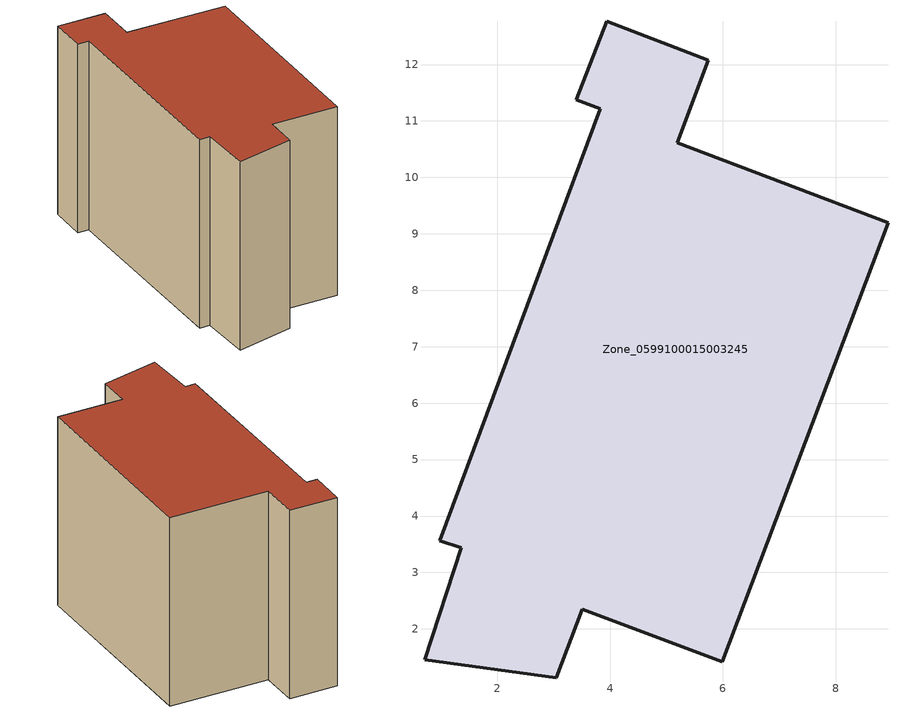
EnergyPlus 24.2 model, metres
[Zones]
Zone_0599100015003245
 floor ground (C_G): 3.04,1.13 0.71,1.46 1.37,3.44 0.98,3.57 3.82,11.21 3.4,11.38 3.94,12.77 5.74,12.08 5.19,10.61 8.92,9.2 5.98,1.42 3.5,2.35 z0.91
 wall outside (C_F): 5.19,10.61 5.74,12.08 3.94,12.77 3.4,11.38 3.82,11.21 0.98,3.57 1.37,3.44 0.71,1.46 3.04,1.13 3.5,2.35 5.98,1.42 8.92,9.2 5.19,10.61 z0.91:8.6
 roof outside (C_R): 0.71,1.46 3.04,1.13 3.5,2.35 5.98,1.42 8.92,9.2 5.19,10.61 5.74,12.08 3.94,12.77 3.4,11.38 3.82,11.21 0.98,3.57 1.37,3.44 z8.6
[BUILDING]
Pand.0599100015003245: North Axis=0; Terrain=City; Loads Convergence Tolerance Value=0.04; Temperature Convergence Tolerance Value=0.4; Solar Distribution=FullExterior; Maximum Number of Warmup Days=25; Minimum Number of Warmup Days=1
[Site:Location]
Rotterdam.The.Hague.AP_ZH_NLD Design_Conditions: Latitude=51.96; Longitude=4.45; Time Zone=1; Elevation=-4.5
[SITE:GROUNDTEMPERATURE:BUILDINGSURFACE]
18, 18, 18, 18, 18, 18, 18, 18, 18, 18, 18, 18
[MATERIAL] Thermal Absorptance=0.9; Solar Absorptance=0.7; Visible Absorptance=0.7
Name | Roughness | Thickness | Conductivity | Density | Specific Heat
G.TC.1965-1974 | MediumSmooth | 0.15 | 0.882353 | 540 | 1210
F.TC.1965-1974 | Rough | 0.3 | 0.697674 | 1920 | 840
R.TC.1965-1974 | MediumRough | 0.2 | 0.232558 | 1500 | 1000
[CONSTRUCTION]
C_G: G.TC.1965-1974
C_F: F.TC.1965-1974
C_R: R.TC.1965-1974
[ZONE]
Zone_0599100015003245: Type=1; Multiplier=1; Ceiling Height=Autocalculate; Volume=Autocalculate; Floor Area=autocalculate; Part of Total Floor Area=Yes
[ZONEINFILTRATION:DESIGNFLOWRATE]
Infil_Zone_0599100015003245: Zone or ZoneList or Space or SpaceList=Zone_0599100015003245; Schedule=AlwaysOn; Design Flow Rate Calculation Method=Flow/Area; Flow Rate per Floor Area=0.003; Constant Term Coefficient=1; Temperature Term Coefficient=0; Velocity Term Coefficient=0; Velocity Squared Term Coefficient=0
[HVACTEMPLATE:ZONE:IDEALLOADSAIRSYSTEM]
Zone_0599100015003245: Maximum Heating Supply Air Temperature=50; Minimum Cooling Supply Air Temperature=13; Maximum Heating Supply Air Humidity Ratio=0.0156; Minimum Cooling Supply Air Humidity Ratio=0.0077; Heating Limit=NoLimit; Cooling Limit=NoLimit; Dehumidification Control Type=ConstantSensibleHeatRatio; Cooling Sensible Heat Ratio=0.7; Dehumidification Setpoint=60; Humidification Control Type=None; Humidification Setpoint=30; Outdoor Air Method=None; Outdoor Air Flow Rate per Person=0.00944; Outdoor Air Flow Rate per Zone Floor Area=0; Outdoor Air Flow Rate per Zone=0; Demand Controlled Ventilation Type=None; Outdoor Air Economizer Type=NoEconomizer; Heat Recovery Type=None; Sensible Heat Recovery Effectiveness=0.7; Latent Heat Recovery Effectiveness=0.65
[ZONECONTROL:THERMOSTAT]
ThermostatControl_Zone_0599100015003245: Zone or ZoneList=Zone_0599100015003245; Control Type Schedule=DualSetpointControlType; Control 1=Thermostat_Zone_0599100015003245; Temperature Difference Between Cutout And Setpoint=0
[THERMOSTATSETPOINT:DUALSETPOINT]
Thermostat_Zone_0599100015003245: Heating Setpoint Temperature Schedule=HeatingSetpoint_Zone_0599100015003245; Cooling Setpoint Temperature Schedule=CoolingSetpoint_Zone_0599100015003245
[SCHEDULE:COMPACT]
HeatingSetpoint_Zone_0599100015003245: Through: 12/31, For: AllDays, Until: 24:00, 21
CoolingSetpoint_Zone_0599100015003245: Through: 12/31, For: AllDays, Until: 24:00, 24
DualSetpointControlType: Through: 12/31, For: AllDays, Until: 24:00, 4
AlwaysOn: Through: 12/31, For: AllDays, Until: 24:00, 1
